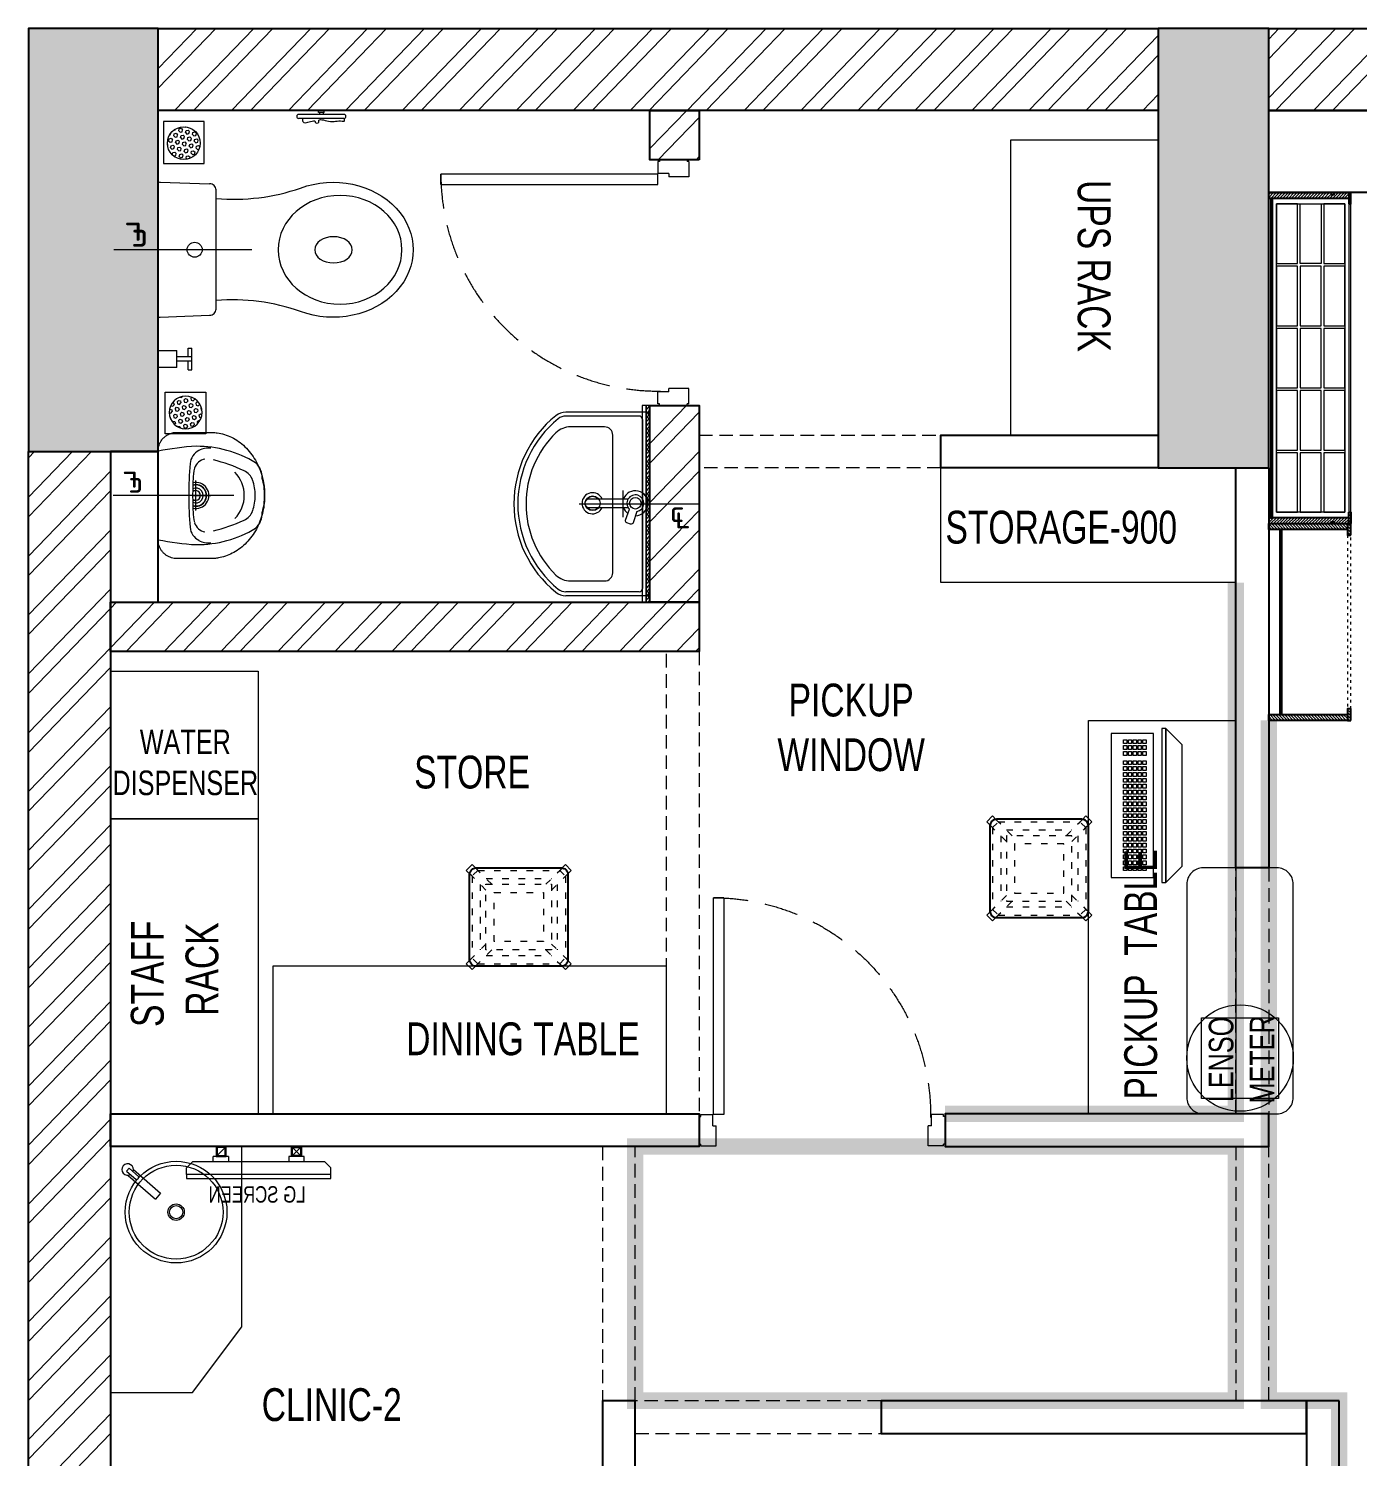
# Model space of a CAD drawing. Header units: feet. Extents: x 9180624 to 9191001, y -6881561 to -6874551.
# Drawn here: x 9180624 to 9184677, y -6878906 to -6874551 of the extents above; entities that cross this region are included whole.
import ezdxf

# ---------------------------------------------------------------- set-up
doc = ezdxf.new("R2010")
doc.units = ezdxf.units.FT
doc.header["$LTSCALE"] = 33
doc.header["$MEASUREMENT"] = 0
for name, pattern in [('a_p6_plan_L18$0$HIDDEN', [0.375, 0.25, -0.125]), ('ACAD_ISO03W100', [30, 12, -18]), ('CENTER', [2, 1.25, -0.25, 0.25, -0.25]), ('DOT2', [0.125, 0, -0.125]), ('HIDDEN', [9.525, 6.35, -3.175]), ('HIDDEN2', [4.7625, 3.175, -1.5875])]:
    doc.linetypes.add(name, pattern=pattern)
for name, color, linetype in [('A-WALL', 1, 'Continuous'), ('column', 10, 'Continuous'), ('LAMINATE FINISH', 80, 'Continuous')]:
    doc.layers.add(name, color=color, linetype=linetype)
for name, color, linetype, lineweight in [('A-WALL HATCH', 251, 'Continuous', 5), ('centerline-toilets', 2, 'CENTER', 13), ('column hatch', 5, 'Continuous', 0), ('Door', 2, 'Continuous', 13), ('ele', 252, 'Continuous', 13), ('Fhitting', 152, 'Continuous', 30), ('Floor-Unit', 1, 'Continuous', 13), ('HIDDEN LINE', 177, 'Continuous', 0), ('LENS-CURTAIN', 5, 'a_p6_plan_L18$0$HIDDEN', 9), ('LENS-DOOR', 34, 'Continuous', 20), ('LENS-PARTITION', 21, 'Continuous', 25), ('LENS-TEXT', 31, 'Continuous', 5), ('LENS_DIMENSION', 193, 'Continuous', 0), ('LENS_TEXT', 31, 'Continuous', 5), ('LK-EQPMT', 3, 'Continuous', 18), ('LK-FF&E WALL', 1, 'Continuous', 9), ('LK-FLUTTED FINISH', 20, 'Continuous', 30), ('LK-FURNITURE', 13, 'Continuous', 9), ('LK-IT', 3, 'Continuous', 18), ('LK-TILES FINISH', 251, 'Continuous', 5), ('LN-ELEVATION-1', 81, 'Continuous', 25), ('LN-ELEVATION-2', 103, 'Continuous', 20), ('LN-ELEVATION-3', 125, 'Continuous', 18), ('LN-ELEVATION-4', 145, 'Continuous', 13), ('LN-ELEVATION-5', 167, 'Continuous', 5), ('LN-HATCH', 251, 'Continuous', 0), ('Mirror', 150, 'Continuous', 20), ('Panelling', 65, 'Continuous', 18), ('PARTITION', 22, 'Continuous', 30), ('Toilet', 5, 'Continuous', 9), ('TV', 92, 'Continuous', 18)]:
    doc.layers.add(name, color=color, linetype=linetype, lineweight=lineweight)
doc.styles.add('LK TXT', font='GILC____.TTF', dxfattribs={"height": 100})
doc.styles.get("Standard").update_dxf_attribs({"font": 'GILC____.TTF'})
pattern_1 = [(45, (7858558.917, 3503823.203), (-4.4901280605, 4.4901280605), [])]
pattern_2 = [(45, (3990327.2935, 1709214.6916), (-4.4901280605, 4.4901280605), [])]

# ---------------------------------------------------------------- blocks, each defined once
blk = doc.blocks.new('*U43')
at = {"layer": 'LENS-DOOR'}
for p, q in [((548121.7, 1779235.3), (548121.7, 1778573.8)), ((548121.7, 1779235.3), (548153, 1779235.3)), ((548153, 1778573.8), (548153, 1779235.3)), ((547447.3, 1778568.6), (547452.5, 1778568.6)), ((547447.3, 1778484.1), (547447.3, 1778568.6)), ((547452.5, 1778573.8), (547488.9, 1778573.8)), ((547452.5, 1778568.6), (547452.5, 1778573.8)), ((547488.9, 1778539.9), (547488.9, 1778573.8)), ((547488.9, 1778539.9), (547499.3, 1778539.9)), ((547499.3, 1778478.9), (547499.3, 1778539.9)), ((548121.7, 1778573.8), (548153, 1778573.8)), ((548145.2, 1778478.9), (548145.2, 1778539.9)), ((548155.6, 1778539.9), (548145.2, 1778539.9)), ((548192.1, 1778573.8), (548155.6, 1778573.8)), ((548155.6, 1778539.9), (548155.6, 1778573.8)), ((548192.1, 1778568.6), (548192.1, 1778573.8)), ((548197.3, 1778568.6), (548192.1, 1778568.6)), ((548197.3, 1778484.1), (548197.3, 1778568.6)), ((547447.3, 1778484.1), (547452.5, 1778484.1)), ((547452.5, 1778478.9), (547452.5, 1778484.1)), ((547452.5, 1778478.9), (547499.3, 1778478.9)), ((548192.1, 1778478.9), (548145.2, 1778478.9)), ((548192.1, 1778478.9), (548192.1, 1778484.1)), ((548197.3, 1778484.1), (548192.1, 1778484.1))]:
    blk.add_line(p, q, dxfattribs=at)
at = {"layer": 'LENS-DOOR', "color": 7, "linetype": 'HIDDEN2'}
blk.add_ellipse((548153, 1778573.8), major_axis=(-661.5, 0), ratio=1, start_param=-1.570791, end_param=0.051209, dxfattribs=at)
blk = doc.blocks.new('DLF-RSP-AR-CD-DWG-4DT-3113$0$X-TYPICAL TOILET UPPER FLOORS - 02$0$urinals')
at = {"layer": 'Toilet'}
for p, q in [((0, -15.6), (0, 8.3)), ((-46.1, -115), (46.1, -115)), ((0, -105.4), (0, -161.1))]:
    blk.add_line(p, q, dxfattribs=at)
blk.add_lwpolyline([(135, 0), (-135, 0, 0.036949), (-150, -116.2, 0.138094), (-99.8, -297.1, 0.221721), (-52, -317.9, 0.062656), (0, -325, 0.062656), (52, -317.9, 0.221721), (99.8, -297.1, 0.138094), (150, -116.2, 0.036949)], format="xyb", close=True, dxfattribs=at)
for centre, radius, start, end in [((-91, -152.7), 53.8, 148.4868, 188.6401), ((-94.3, -144.9), 47.1, 93.3708, 154.4824), ((-71.4, -149.9), 40.2, 106.7016, 169.725), ((3.2, -1238.2), 1144.7, 90.1625, 95.0265), ((-50.5, -225.3), 118.5, 89.5454, 105.8857), ((-0.1, -996.2), 890.8, 89.9918, 93.182), ((0, -115), 40, 167.428, 12.572), ((0, -115), 33, 164.1814, 15.8186), ((0, -115), 32, 163.6049, 16.3951), ((0, -115), 22.6, 155.6653, 24.3347), ((0, -115), 14.7, 139.9109, 40.0891), ((-3.2, -1238.2), 1144.7, 84.9735, 89.8375), ((0.1, -996.2), 890.8, 86.818, 90.0082), ((50.5, -225.3), 118.5, 74.1143, 90.4546), ((71.4, -149.9), 40.2, 10.275, 73.2984), ((94.3, -144.9), 47.1, 25.5176, 86.6292), ((91, -152.7), 53.8, 351.3599, 31.5132), ((413.9, -38.4), 538.2, 193.994, 204.5632), ((-413.9, -38.4), 538.2, 335.4368, 346.006), ((-1.6, -165.3), 97.6, 225, 270.9552), ((1.6, -165.3), 97.6, 269.0448, 315), ((-30.1, -241.3), 50, 204.5632, 250.4606), ((-1.5, -160.9), 135.4, 250.4606, 270.6492), ((1.5, -160.9), 135.4, 269.3508, 289.5394), ((30.1, -241.3), 50, 289.5394, 335.4368)]:
    blk.add_arc(centre, radius, start, end, dxfattribs=at)
blk.add_open_spline([(135, 0), (105.3, 0), (75.7, 0), (-13.3, 0), (-72.7, 0), (-132.7, 0), (-133.4, 0), (-134.3, 0), (-134.5, 0), (-134.7, 0), (-134.9, 0), (-135, 0), (-135, 0), (-135, 0), (-135, 0), (-135, 0), (-135, 0), (-135.1, 0), (-135.1, 0), (-135.2, 0), (-135.2, 0), (-135.3, 0), (-135.4, 0), (-135.7, 0), (-135.8, 0), (-136.4, 0), (-136.7, 0), (-137.7, -0.1), (-138.4, -0.1), (-140.5, -0.2), (-141.9, -0.4), (-146.2, -1), (-149, -1.7), (-154.8, -3.4), (-157.6, -4.5), (-163.1, -7.3), (-165.8, -8.9), (-171, -12.5), (-173.4, -14.6), (-177.9, -19.1), (-180, -21.5), (-183.6, -26.7), (-185.2, -29.4), (-188, -34.9), (-189.1, -37.8), (-190.8, -43.5), (-191.5, -46.3), (-192, -49.8), (-192.1, -50.5), (-192.3, -52.5), (-192.4, -53.8), (-192.5, -55.7), (-192.5, -56.2), (-192.5, -56.9), (-192.5, -57), (-192.5, -57.2), (-192.5, -57.3), (-192.5, -57.4), (-192.5, -57.4), (-192.5, -57.5), (-192.5, -57.5), (-192.5, -57.5), (-192.5, -57.6), (-192.5, -57.7), (-192.5, -57.8), (-192.5, -57.9), (-192.5, -58.1), (-192.5, -58.4), (-192.5, -58.6), (-192.5, -59.3), (-192.5, -59.7), (-192.5, -61), (-192.5, -61.9), (-192.5, -64.6), (-192.5, -66.4), (-192.5, -71.7), (-192.5, -75.2), (-192.5, -85.8), (-192.5, -92.9), (-192.5, -114.2), (-192.5, -128.4), (-192.5, -146.1), (-192.5, -144.6), (-192.5, -149.2), (-192.5, -150.3), (-192.5, -153.7), (-192.5, -156), (-192.5, -158.5), (-192.5, -158.8), (-192.5, -159.2), (-192.5, -159.4), (-192.5, -159.7), (-192.5, -159.8), (-192.5, -159.9), (-192.5, -160), (-192.5, -160), (-192.5, -160), (-192.5, -160.1), (-192.5, -160.1), (-192.5, -160.2), (-192.5, -160.3), (-192.5, -160.5), (-192.5, -160.6), (-192.5, -161), (-192.5, -161.2), (-192.5, -161.9), (-192.5, -162.4), (-192.4, -163.9), (-192.4, -164.9), (-192.3, -167.8), (-192.2, -169.8), (-191.7, -175.8), (-191.2, -179.9), (-189.3, -190.9), (-187.5, -198), (-182.8, -212.2), (-179.9, -219.2), (-172.8, -233.1), (-168.7, -239.9), (-159.3, -253), (-154, -259.4), (-142.4, -271.4), (-136, -277), (-122.6, -287.5), (-115.4, -292.3), (-100.5, -300.9), (-92.8, -304.8), (-76.9, -311.5), (-68.8, -314.3), (-52.5, -318.9), (-44.4, -320.7), (-28.1, -323.4), (-20, -324.2), (-9.4, -324.8), (-6.7, -324.9), (-2.5, -325), (-1, -325), (2, -325), (3.6, -325), (8.2, -324.9), (11.3, -324.7), (20.7, -324.1), (27, -323.5), (41.8, -321.2), (50.2, -319.5), (67, -314.9), (75.4, -312), (91.8, -305.3), (99.8, -301.4), (115.1, -292.5), (122.5, -287.5), (136.4, -276.8), (142.9, -270.9), (154.7, -258.5), (160.1, -252), (169.7, -238.4), (173.8, -231.3), (180.9, -217), (183.8, -209.7), (188.3, -195.1), (189.9, -187.8), (191.2, -179.3), (191.4, -178), (191.8, -174.1), (192.1, -171.5), (192.3, -167.9), (192.3, -166.9), (192.5, -164), (192.5, -162), (192.5, -160), (192.5, -159.9), (192.5, -159.8), (192.5, -159.7), (192.5, -159.5), (192.5, -159.4), (192.5, -159), (192.5, -158.8), (192.5, -158), (192.5, -157.5), (192.5, -155.9), (192.5, -154.9), (192.5, -151.8), (192.5, -149.7), (192.5, -143.5), (192.5, -144.3), (192.5, -131.9), (192.5, -123.6), (192.5, -98.8), (192.5, -82.2), (192.5, -64.8), (192.5, -64), (192.5, -61.5), (192.5, -59.9), (192.5, -58), (192.5, -57.8), (192.5, -57.5), (192.5, -57.5), (192.5, -57.4), (192.5, -57.4), (192.5, -57.4), (192.5, -57.3), (192.5, -57.2), (192.5, -57.2), (192.5, -57), (192.5, -56.8), (192.5, -56.4), (192.5, -56.1), (192.5, -55.3), (192.4, -54.7), (192.3, -53), (192.2, -51.9), (191.8, -48.4), (191.4, -46), (190, -40.4), (188.9, -37.2), (186.1, -30.8), (184.3, -27.7), (180.2, -21.8), (177.9, -19.1), (172.8, -14), (170, -11.7), (164, -7.7), (160.9, -6.1), (154.5, -3.3), (151.3, -2.3), (144.8, -0.7), (141.6, -0.3), (137.3, 0), (136.1, 0), (135, 0)], degree=3, knots=[0, 0, 0, 0, 0.329607, 0.329607, 0.988822, 0.988822, 0.996691, 0.996691, 0.998638, 0.998638, 0.99992, 0.99992, 1.000227, 1.000227, 1.000534, 1.000534, 1.001148, 1.001148, 1.002375, 1.002375, 1.00483, 1.00483, 1.009739, 1.009739, 1.019558, 1.019558, 1.039196, 1.039196, 1.078472, 1.078472, 1.157024, 1.157024, 1.314128, 1.314128, 1.471232, 1.471232, 1.628335, 1.628335, 1.785439, 1.785439, 1.942543, 1.942543, 2.099647, 2.099647, 2.256751, 2.256751, 2.413855, 2.413855, 2.450944, 2.450944, 2.525122, 2.525122, 2.556641, 2.556641, 2.563699, 2.563699, 2.567479, 2.567479, 2.57001, 2.57001, 2.570783, 2.570783, 2.572328, 2.572328, 2.573873, 2.573873, 2.576964, 2.576964, 2.583145, 2.583145, 2.595507, 2.595507, 2.620232, 2.620232, 2.669681, 2.669681, 2.76858, 2.76858, 2.966376, 2.966376, 3.36197, 3.36197, 3.45996, 3.45996, 3.491387, 3.491387, 3.554241, 3.554241, 3.562213, 3.562213, 3.566829, 3.566829, 3.570018, 3.570018, 3.570684, 3.570684, 3.571294, 3.571294, 3.571904, 3.571904, 3.573124, 3.573124, 3.575564, 3.575564, 3.580444, 3.580444, 3.590203, 3.590203, 3.609723, 3.609723, 3.648762, 3.648762, 3.72684, 3.72684, 3.861362, 3.861362, 3.995884, 3.995884, 4.130406, 4.130406, 4.264928, 4.264928, 4.39945, 4.39945, 4.533972, 4.533972, 4.668494, 4.668494, 4.803016, 4.803016, 4.937539, 4.937539, 5.072061, 5.072061, 5.118026, 5.118026, 5.144558, 5.144558, 5.17109, 5.17109, 5.224154, 5.224154, 5.330281, 5.330281, 5.468863, 5.468863, 5.607445, 5.607445, 5.746027, 5.746027, 5.884609, 5.884609, 6.023191, 6.023191, 6.161773, 6.161773, 6.300355, 6.300355, 6.438937, 6.438937, 6.577519, 6.577519, 6.602876, 6.602876, 6.653589, 6.653589, 6.673028, 6.673028, 6.711906, 6.711906, 6.713712, 6.713712, 6.715518, 6.715518, 6.719129, 6.719129, 6.726351, 6.726351, 6.740796, 6.740796, 6.769686, 6.769686, 6.827466, 6.827466, 6.943027, 6.943027, 7.174147, 7.174147, 7.636387, 7.636387, 7.659394, 7.659394, 7.705407, 7.705407, 7.71212, 7.71212, 7.713128, 7.713128, 7.714137, 7.714137, 7.716153, 7.716153, 7.720185, 7.720185, 7.728249, 7.728249, 7.744378, 7.744378, 7.776636, 7.776636, 7.841152, 7.841152, 7.970184, 7.970184, 8.14844, 8.14844, 8.326696, 8.326696, 8.504953, 8.504953, 8.683209, 8.683209, 8.861465, 8.861465, 9.039722, 9.039722, 9.217978, 9.217978, 9.283185, 9.283185, 9.283185, 9.283185], dxfattribs=at)
blk = doc.blocks.new('jALI')
at = {"layer": 'Toilet', "ltscale": 5}
h = blk.add_hatch(dxfattribs=at)
h.set_pattern_fill('HEX', color=256, scale=50, angle=135, double=1)
h.set_pattern_definition([(135, (-344825.863, 460708.187), (-7.65465545, -7.65465545), [6.25, -12.5]), (255, (-344825.863, 460708.187), (10.4564538, -2.80179835), [6.25, -12.5]), (195, (-344830.282, 460712.606), (2.80179835, -10.4564538), [6.25, -12.5])])
edge = h.paths.add_edge_path()
edge.add_arc((-393187.5, 163647.6), 50, -90, 270)
blk.add_lwpolyline([(-393249.5, 163581.9), (-393125.5, 163581.9), (-393125.5, 163709.4), (-393249.5, 163709.4)], close=True, dxfattribs=at)
blk.add_circle((-393187.5, 163647.6), 50, dxfattribs=at)
blk = doc.blocks.new('Urinal')
at = {"layer": 'centerline-toilets', "linetype": 'HIDDEN', "ltscale": 10}
blk.add_line((0, 230.9), (0, -137), dxfattribs=at)
at = {"layer": 'Fhitting', "lineweight": 0, "ltscale": 0.5, "rotation": 180}
blk.add_blockref('DLF-RSP-AR-CD-DWG-4DT-3113$0$X-TYPICAL TOILET UPPER FLOORS - 02$0$urinals', (0, 0), dxfattribs=at)
at = {"layer": 'Fhitting', "lineweight": 0, "ltscale": 0.5, "xscale": -1, "rotation": 90}
blk.add_blockref('jALI', (163394.4, -393103.5), dxfattribs=at)
at = {"layer": 'centerline-toilets', "linetype": 'DOT2', "insert": (-31.4, -69), "char_height": 75, "width": 495.827, "attachment_point": 5, "rotation": 270}
blk.add_mtext('{\\fISOCPEUR|b0|i0|c0|p34;℄}', dxfattribs=at)
blk = doc.blocks.new('WC')
at = {"layer": 'centerline-toilets', "linetype": 'HIDDEN', "ltscale": 10}
blk.add_line((0, 286.3), (0, -134.7), dxfattribs=at)
at = {"layer": 'Toilet'}
for p, q in [((-412.8, 566.9), (-412.8, 428.9)), ((-400.8, 566.9), (-400.8, 428.9)), ((-418.8, 506.9), (-424.8, 506.9)), ((-424.8, 506.9), (-424.8, 488.9)), ((-418.8, 488.9), (-424.8, 488.9)), ((-418.8, 506.9), (-418.8, 488.9)), ((-418.8, 503.9), (-412.8, 503.9)), ((-418.8, 491.9), (-412.8, 491.9)), ((180.6, 176.8), (-182.6, 176.8)), ((-205.8, 5.9), (-201.7, 157.2)), ((205.8, 5.9), (199.8, 157.2)), ((-200.1, 0), (200.1, 0))]:
    blk.add_line(p, q, dxfattribs=at)
at = {"layer": 'Toilet', "ltscale": 100}
for p, q in [((366.1, 103), (300.3, 103)), ((300.3, 91.5), (300.3, 103)), ((326.3, 91.5), (300.3, 91.5)), ((326.3, 103), (326.3, 57.2)), ((340.1, 103), (340.1, 57.2)), ((366.1, 91.5), (340.1, 91.5)), ((366.1, 91.5), (366.1, 103)), ((307.2, 0), (307.2, 57.2)), ((359.2, 57.2), (307.2, 57.2)), ((359.2, 57.2), (359.2, 0)), ((359.2, 0), (307.2, 0))]:
    blk.add_line(p, q, dxfattribs=at)
at = {"layer": 'Toilet'}
blk.add_circle((-0.3, 111.6), 22.9, dxfattribs=at)
for centre, radius, start, end in [((-406.8, 566.9), 6, 0, 180), ((-406.8, 428.9), 6, 180, 0), ((-776.4, 231.1), 622.3, 354.997, 19.0619), ((776, 226.4), 623.4, 160.5196, 184.5617), ((-182.4, 157.5), 19.3, 90.3509, 180.8981), ((180.5, 157.5), 19.3, 359.1019, 89.6491), ((-200.1, 5.7), 5.72, 177.9546, 270), ((200.1, 5.7), 5.72, 270, 2.0454)]:
    blk.add_arc(centre, radius, start, end, dxfattribs=at)
at = {"layer": 'Toilet', "extrusion": (0, 0, -1)}
for centre, major_axis, ratio, start_param, end_param in [((0, 533.5), (0, -244.6), 0.842028, 7.436326, 11.41323), ((0, 535.1), (0, -57.2), 0.7, 1.570796326794896, 7.853981633974482)]:
    blk.add_ellipse(centre, major_axis=major_axis, ratio=ratio, start_param=start_param, end_param=end_param, dxfattribs=at)
blk.add_ellipse((0, 555), major_axis=(0, -188.8), ratio=0.878788, dxfattribs=at)
at = {"layer": 'Toilet'}
blk.add_open_spline([(-400.8, 441), (-397.1, 440.5), (-384.3, 439), (-389, 459.3), (-395.6, 479.8), (-385.6, 478), (-385.9, 491.3), (-402.7, 487.2), (-384.8, 532.1), (-395.5, 546.6), (-390.9, 570.2), (-397.2, 568.8), (-400.8, 568)], degree=3, knots=[0, 0, 0, 0, 9.744972, 33.823887, 47.583551, 49.497915, 60.560502, 63.822284, 93.508019, 135.756925, 141.904352, 150.301906, 150.301906, 150.301906, 150.301906], dxfattribs=at)
at = {"layer": 'Fhitting', "lineweight": 0, "ltscale": 0.5, "rotation": 270}
blk.add_blockref('jALI', (-163972.9, -393109.2), dxfattribs=at)
at = {"layer": 'centerline-toilets', "linetype": 'DOT2', "insert": (-35.9, -56.9), "char_height": 85.827, "width": 567.402, "attachment_point": 5, "rotation": 270}
blk.add_mtext('{\\fISOCPEUR|b0|i0|c0|p34;℄}', dxfattribs=at)
blk = doc.blocks.new('Wash Basin')
at = {"layer": 'PARTITION', "lineweight": 9}
h = blk.add_hatch(dxfattribs=at)
h.set_pattern_fill('ANSI38', color=256, scale=70, angle=990, style=0, double=1)
h.set_pattern_definition([(315, (-64.7135, -33.325), (6.18718, 6.18718), []), (45, (-64.7135, -33.325), (6.18718, 18.56155), [21.875, -13.125])])
h.paths.add_polyline_path([(300.1, -22), (-300.1, -22), (-300.1, -34), (300.1, -34)])
at = {"layer": 'centerline-toilets', "linetype": 'HIDDEN', "ltscale": 10}
blk.add_line((0, -238.1), (0, 129.8), dxfattribs=at)
at = {"layer": 'Mirror', "ltscale": 0.5}
blk.add_lwpolyline([(-300.1, -34), (-300.1, -46), (300.1, -46), (300.1, -34)], close=True, dxfattribs=at)
at = {"layer": 'Panelling', "lineweight": 9}
blk.add_lwpolyline([(-300.1, -22), (-300.1, -34), (300.1, -34), (300.1, -22)], close=True, dxfattribs=at)
at = {"layer": 'Toilet', "ltscale": 100}
for p, q in [((-280, -32), (-280, -278.3)), ((-270, -22), (270, -22)), ((280, -32), (280, -278.3)), ((-268, -55), (-268, -278.3)), ((-258, -45), (258, -45)), ((268, -55), (268, -278.3)), ((-14.8, -88.6), (-14.6, -207.9)), ((11, -207.9), (10.8, -88.6))]:
    blk.add_line(p, q, dxfattribs=at)
blk.add_lwpolyline([(23.1, -61.6), (57.7, -73.5, -0.414214), (61.4, -81.2), (57.5, -92.5, -0.414214), (49.9, -96.2), (16.1, -84.6)], format="xyb", dxfattribs=at)
blk.add_lwpolyline([(40.7, -103.2), (-41.1, -103.2)], dxfattribs=at)
blk.add_lwpolyline([(-235, -264, 0.191896), (-217.2, -308.7, 0.420236), (217.2, -308.7, 0.191896), (235, -264), (235, -160.5, 0.414214), (210, -135.5), (-210, -135.5, 0.414214), (-235, -160.5)], format="xyb", close=True, dxfattribs=at)
for centre, radius in [((-2, -66.5), 17.5), ((-2, -196.8), 22.5)]:
    blk.add_circle(centre, radius, dxfattribs=at)
for centre, radius, start, end in [((-270, -32), 10, 90, 180), ((270, -32), 10, 0, 90), ((-258, -55), 10, 90, 180), ((258, -55), 10, 0, 90), ((-2, -197.1), 32.1, 113.0898, 66.246), ((-2, -196.8), 20.5, 128.0403, 237.2899), ((-2, -196.8), 20.5, 304.4733, 50.7332), ((-230, -278.3), 50, 180, 218.4461), ((-230, -278.3), 38, 180, 218.4461), ((0, -89.3), 335.7, 219.313, 320.687), ((230, -278.3), 38, 321.5539, 0), ((230, -278.3), 50, 321.5539, 0), ((0, -89.3), 347.7, 219.2826, 320.7174)]:
    blk.add_arc(centre, radius, start, end, dxfattribs=at)
for centre, major_axis, start_param, end_param in [((-2, -66.5), (0, 38.3), 4.720493, 9.081982), ((-2, -66.5), (-0.2, -25.6), 1.769108, 7.074098), ((-2, -66.5), (0, 38.3), 3.484555, 4.083576), ((-1.8, -207.9), (-9.04, 9.04), 0.785398, 3.926991)]:
    blk.add_ellipse(centre, major_axis=major_axis, ratio=1, start_param=start_param, end_param=end_param, dxfattribs=at)
at = {"layer": 'centerline-toilets', "linetype": 'DOT2', "insert": (33.3, 61.8), "char_height": 75, "width": 495.827, "attachment_point": 5, "rotation": 90}
blk.add_mtext('{\\fISOCPEUR|b0|i0|c0|p34;℄}', dxfattribs=at)
blk = doc.blocks.new('A$Ca0c27ec0')
at = {"layer": 'A-WALL HATCH'}
h = blk.add_hatch(dxfattribs=at)
h.set_pattern_fill('ANSI32', color=256, scale=333, angle=0.9716)
h.set_pattern_definition([(45.971575, (-3778565.94, 5463850.48), (-89.7845112, 86.7900177), []), (45.971575, (-3778507.08, 5463851.48), (-89.7845112, 86.7900177), [])])
h.paths.add_polyline_path([(-10127, 1249.6), (-10377, 1249.6), (-10377, 5719.6), (-10127, 5719.6)])
h.paths.add_polyline_path([(-10127, 5259.6), (-8332, 5259.6), (-8332, 5109.6), (-10127, 5109.6)])
h.paths.add_polyline_path([(-8332, 5259.6), (-8482, 5259.6), (-8482, 5859.6), (-8332, 5859.6)])
h.paths.add_polyline_path([(-9982, 7009.6), (-6932, 7009.6), (-6932, 6759.6), (-9982, 6759.6)])
h.paths.add_polyline_path([(-4327.4, 7009.6), (-5609.7, 7009.6), (-5609.7, 6759.6), (-4327.4, 6759.6)])
h.paths.add_polyline_path([(-4327.4, 7009.6), (0, 7009.6), (0, 1179.6), (-250, 1179.6), (-250, 6759.6), (-4327.4, 6759.6)])
h.paths.add_polyline_path([(-6595, 7009.6), (-5609.7, 7009.6), (-5609.7, 6759.6), (-6595, 6759.6)])
h = blk.add_hatch(dxfattribs=at)
h.set_pattern_fill('ANSI32', color=256, scale=333, angle=0.9716)
h.paths.add_polyline_path([(-8332, 6609.6), (-8482, 6609.6), (-8482, 6759.6), (-8332, 6759.6)])
at = {"layer": 'column hatch'}
h = blk.add_hatch(color=251, dxfattribs=at)
h.dxf.hatch_style = 1
h.paths.add_polyline_path([(-6932, 5669.6), (-6595, 5669.6), (-6595, 7009.6), (-6932, 7009.6)])
h.paths.add_polyline_path([(-9982, 7009.6), (-10377, 7009.6), (-10377, 5719.6), (-9982, 5719.6)])
h.paths.add_polyline_path([(-9487, 1249.6), (-10377, 1249.6), (-10377, 894.6), (-9487, 894.6)])
h.paths.add_polyline_path([(-7242, 1224.6), (-6380, 1224.6), (-6380, 894.6), (-6695, 894.6), (-6695, 834.6), (-6955, 834.6), (-6955, 894.6), (-7242, 894.6)])
h.paths.add_polyline_path([(-3860, 1224.6), (-3180, 1224.6), (-3180, 894.6), (-3495, 894.6), (-3495, 819.6), (-3555, 819.6), (-3555, 894.6), (-3860, 894.6)])
h.paths.add_polyline_path([(-572, 1179.6), (0, 1179.6), (0, 839.6), (-572, 839.6)])
at = {"layer": 'A-WALL'}
for points in [[(-9982, 7009.6), (-6932, 7009.6), (-6932, 6759.6), (-9982, 6759.6)], [(-6595, 7009.6), (-5609.7, 7009.6), (-5609.7, 6759.6), (-6595, 6759.6)], [(-8332, 6609.6), (-8482, 6609.6), (-8482, 6759.6), (-8332, 6759.6)], [(-8332, 5259.6), (-8482, 5259.6), (-8482, 5859.6), (-8332, 5859.6)], [(-10127, 1249.6), (-10377, 1249.6), (-10377, 5719.6), (-10127, 5719.6)], [(-9982, 5719.6), (-10127, 5719.6), (-10127, 5259.6), (-9982, 5259.6)], [(-10127, 5259.6), (-8332, 5259.6), (-8332, 5109.6), (-10127, 5109.6)]]:
    blk.add_lwpolyline(points, close=True, dxfattribs=at)
at = {"layer": 'column'}
for points in [[(-9982, 7009.6), (-10377, 7009.6), (-10377, 5719.6), (-9982, 5719.6)], [(-6932, 5669.6), (-6595, 5669.6), (-6595, 7009.6), (-6932, 7009.6)]]:
    blk.add_lwpolyline(points, close=True, dxfattribs=at)
at = {"layer": 'Door', "rotation": 90}
blk.add_blockref('*U43', (1770115.7, -541587.6), dxfattribs=at)
at = {"layer": 'ele', "color": 0, "lineweight": -2, "rotation": 269.9999999999999}
for name, p in [('WC', (-9982, 6334.8)), ('Urinal', (-9982, 5585.5)), ('Wash Basin', (-8460, 5559.7))]:
    blk.add_blockref(name, p, dxfattribs=at)
blk = doc.blocks.new('VC HD 1010')
at = {"layer": 'LN-HATCH', "ltscale": 0.5}
h = blk.add_hatch(dxfattribs=at)
h.set_pattern_fill('ANSI31', color=256, scale=2)
h.set_pattern_definition([(45, (3761554.586, 1795022.936), (-4.490128061, 4.490128061), [])])
h.paths.add_polyline_path([(-505.2, 24), (-505.2, -166), (-499.2, -166), (-499.2, -176), (-505.2, -176), (-505.2, -220), (-487.2, -220), (-487.2, 24)])
h = blk.add_hatch(dxfattribs=at)
h.set_pattern_fill('ANSI31', color=256, scale=2)
h.set_pattern_definition(pattern_1)
h.paths.add_polyline_path([(504.8, 24), (504.8, -166), (498.8, -166), (498.8, -176), (504.8, -176), (504.8, -220), (486.8, -220), (486.8, 24)])
h = blk.add_hatch(dxfattribs=at)
h.set_pattern_fill('ANSI31', color=256, scale=2)
h.set_pattern_definition([(45, (7858741.917, 3503823.203), (-4.4901280605, 4.4901280605), [])])
h.paths.add_polyline_path([(-470.2, -220), (-470.2, -226), (-505.2, -226), (-505.2, -220)])
h = blk.add_hatch(dxfattribs=at)
h.set_pattern_fill('ANSI31', color=256, scale=2)
h.set_pattern_definition(pattern_1)
h.paths.add_polyline_path([(476.8, -220), (476.8, -226), (511.8, -226), (511.8, -220)])
at = {"layer": 'LN-ELEVATION-1', "ltscale": 0.5}
for points in [[(-505.2, 24), (-505.2, -166), (-499.2, -166), (-499.2, -176), (-505.2, -176), (-505.2, -220), (-487.2, -220), (-487.2, 24)], [(486.8, 12), (-487.2, 12), (-487.2, 18), (486.8, 18)], [(504.8, 24), (504.8, -166), (498.8, -166), (498.8, -176), (504.8, -176), (504.8, -220), (486.8, -220), (486.8, 24)], [(-470.2, -220), (-470.2, -226), (-505.2, -226), (-505.2, -220)], [(469.8, -220), (469.8, -226), (504.8, -226), (504.8, -220)]]:
    blk.add_lwpolyline(points, close=True, dxfattribs=at)
at = {"layer": 'LN-ELEVATION-2', "ltscale": 0.5}
blk.add_lwpolyline([(470.2, 0), (-470.2, 0), (-470.2, -208), (470.2, -208)], close=True, dxfattribs=at)
at = {"layer": 'LN-ELEVATION-3', "ltscale": 0.5}
for p, q in [((-487.2, 24), (486.8, 24)), ((-470.2, -220), (469.8, -220)), ((469.8, -226), (-470.2, -226))]:
    blk.add_line(p, q, dxfattribs=at)
for points in [[(-470.2, 0), (-288.5, 0), (-288.5, -64), (-470.2, -64)], [(-280.5, 0), (-98.8, 0), (-98.8, -64), (-280.5, -64)], [(-90.8, 0), (90.8, 0), (90.8, -64), (-90.8, -64)], [(98.8, 0), (280.5, 0), (280.5, -64), (98.8, -64)], [(288.5, 0), (470.2, 0), (470.2, -64), (288.5, -64)], [(-470.2, -136), (-288.5, -136), (-288.5, -72), (-470.2, -72)], [(-280.5, -72), (-98.8, -72), (-98.8, -136), (-280.5, -136)], [(-90.8, -72), (90.8, -72), (90.8, -136), (-90.8, -136)], [(98.8, -72), (280.5, -72), (280.5, -136), (98.8, -136)], [(288.5, -72), (470.2, -72), (470.2, -136), (288.5, -136)], [(-470.2, -144), (-288.5, -144), (-288.5, -208), (-470.2, -208)], [(-280.5, -144), (-98.8, -144), (-98.8, -208), (-280.5, -208)], [(-90.8, -144), (90.8, -144), (90.8, -208), (-90.8, -208)], [(98.8, -144), (280.5, -144), (280.5, -208), (98.8, -208)], [(288.5, -144), (470.2, -144), (470.2, -208), (288.5, -208)]]:
    blk.add_lwpolyline(points, close=True, dxfattribs=at)
blk = doc.blocks.new('CLENS 600 TYPE 6')
at = {"layer": 'LN-ELEVATION-1', "ltscale": 0.5}
blk.add_lwpolyline([(130, -225), (-130, -225, -0.414214), (-150, -205), (-150, 55, -0.414214), (-130, 75), (130, 75, -0.414214), (150, 55), (150, -205, -0.414214)], format="xyb", close=True, dxfattribs=at)
at = {"layer": 'LN-ELEVATION-3', "linetype": 'ACAD_ISO03W100', "ltscale": 0.05}
for p, q in [((-100, 7.3), (-142.4, 49.7)), ((-142.4, -199.7), (-142.4, 49.7)), ((-82.3, 25), (-124.7, 67.4)), ((124.7, 67.4), (-124.7, 67.4)), ((82.3, 25), (124.7, 67.4)), ((100, 7.3), (142.4, 49.7)), ((142.4, -199.7), (142.4, 49.7)), ((-117.4, -174.7), (-117.4, 24.7)), ((99.7, 42.4), (-99.7, 42.4)), ((117.4, -174.7), (117.4, 24.7)), ((-100, -157.3), (-142.4, -199.7)), ((100, -157.3), (142.4, -199.7)), ((-82.3, -175), (-124.7, -217.4)), ((124.7, -217.4), (-124.7, -217.4)), ((99.7, -192.4), (-99.7, -192.4)), ((82.3, -175), (124.7, -217.4))]:
    blk.add_line(p, q, dxfattribs=at)
for points in [[(-132.2, 74.9), (-124.7, 67.4), (-142.4, 49.7), (-149.9, 57.2)], [(132.2, 74.9), (124.7, 67.4), (142.4, 49.7), (149.9, 57.2)], [(-132.2, -224.9), (-124.7, -217.4), (-142.4, -199.7), (-149.9, -207.2)], [(132.2, -224.9), (124.7, -217.4), (142.4, -199.7), (149.9, -207.2)]]:
    blk.add_lwpolyline(points, dxfattribs=at)
for points in [[(100, -175), (-100, -175), (-100, 25), (100, 25)], [(75, -150), (-75, -150), (-75, 0), (75, 0)]]:
    blk.add_lwpolyline(points, close=True, dxfattribs=at)
at = {"layer": 'LN-ELEVATION-5', "ltscale": 0.5}
for points in [[(-149.9, 57.2), (-160.1, 67.4), (-142.4, 85.1), (-132.2, 74.9)], [(149.9, 57.2), (160.1, 67.4), (142.4, 85.1), (132.2, 74.9)], [(-149.9, -207.2), (-160.1, -217.4), (-142.4, -235.1), (-132.2, -224.9)], [(149.9, -207.2), (160.1, -217.4), (142.4, -235.1), (132.2, -224.9)]]:
    blk.add_lwpolyline(points, dxfattribs=at)
blk = doc.blocks.new('*U22')
at = {"layer": 'LK-EQPMT', "ltscale": 12}
blk.add_lwpolyline([(6, 4.9), (-6, 4.9), (-6, -4.9), (6, -4.9)], close=True, dxfattribs=at)
blk = doc.blocks.new('*U23')
at = {"color": 0, "linetype": 'ByBlock', "lineweight": -2}
for p in [(0, 0), (18, 0), (35.9, 0), (53.9, 0), (71.8, 0), (89.8, 0), (107.8, 0), (125.7, 0), (143.7, 0), (161.6, 0), (179.6, 0), (197.6, 0), (215.5, 0), (233.5, 0), (251.4, 0), (269.4, 0), (287.4, 0), (305.3, 0), (323.3, 0), (0, -14.7), (0, -29.5), (0, -44.2), (18, -14.7), (18, -29.5), (18, -44.2), (35.9, -14.7), (35.9, -29.5), (35.9, -44.2), (53.9, -14.7), (53.9, -29.5), (53.9, -44.2), (71.8, -14.7), (71.8, -29.5), (71.8, -44.2), (89.8, -14.7), (89.8, -29.5), (89.8, -44.2), (107.8, -14.7), (107.8, -29.5), (107.8, -44.2), (125.7, -14.7), (125.7, -29.5), (125.7, -44.2), (143.7, -14.7), (143.7, -29.5), (143.7, -44.2), (161.6, -14.7), (161.6, -29.5), (161.6, -44.2), (179.6, -14.7), (179.6, -29.5), (179.6, -44.2), (197.6, -14.7), (197.6, -29.5), (197.6, -44.2), (215.5, -14.7), (215.5, -29.5), (215.5, -44.2), (233.5, -14.7), (233.5, -29.5), (233.5, -44.2), (251.4, -14.7), (251.4, -29.5), (251.4, -44.2), (269.4, -14.7), (269.4, -29.5), (269.4, -44.2), (287.4, -14.7), (287.4, -29.5), (287.4, -44.2), (305.3, -14.7), (305.3, -29.5), (305.3, -44.2), (323.3, -14.7), (323.3, -29.5), (323.3, -44.2), (0, -59), (18, -59), (35.9, -59), (53.9, -59), (71.8, -59), (89.8, -59), (107.8, -59), (125.7, -59), (143.7, -59), (161.6, -59), (179.6, -59), (197.6, -59), (215.5, -59), (233.5, -59), (251.4, -59), (269.4, -59), (287.4, -59), (305.3, -59), (323.3, -59)]:
    blk.add_blockref('*U22', p, dxfattribs=at)
blk = doc.blocks.new('*U20')
at = {"layer": 'LK-EQPMT', "ltscale": 12}
blk.add_lwpolyline([(6, 4.9), (-6, 4.9), (-6, -4.9), (6, -4.9)], close=True, dxfattribs=at)
blk = doc.blocks.new('*U21')
at = {"color": 0, "linetype": 'ByBlock', "lineweight": -2}
for p in [(0, 0), (18, 0), (35.9, 0), (0, -14.7), (0, -29.5), (0, -44.2), (18, -14.7), (18, -29.5), (18, -44.2), (35.9, -14.7), (35.9, -29.5), (35.9, -44.2), (0, -59), (18, -59), (35.9, -59)]:
    blk.add_blockref('*U20', p, dxfattribs=at)
blk = doc.blocks.new('*U15')
at = {"ltscale": 12}
blk.add_lwpolyline([(8, 0), (8, 129.1), (448, 129.1), (448, 0)], close=True, dxfattribs=at)
for name, p in [('*U23', (35.2, 101.6)), ('*U21', (386.6, 101.6))]:
    blk.add_blockref(name, p)
blk = doc.blocks.new('Pickup table PC')
at = {"layer": 'LN-ELEVATION-2', "ltscale": 0.5}
for points in [[(470, 50), (0, 50), (0, 62), (470, 62)], [(420, 0), (50, 0), (0, 50), (470, 50)]]:
    blk.add_lwpolyline(points, close=True, dxfattribs=at)
blk = doc.blocks.new('Stool')
at = {"layer": 'LN-ELEVATION-1', "ltscale": 0.5}
blk.add_lwpolyline([(-130, 300), (130, 300, -0.414214), (150, 280), (150, 20, -0.414214), (130, 0), (-130, 0, -0.414214), (-150, 20), (-150, 280, -0.414214)], format="xyb", close=True, dxfattribs=at)
at = {"layer": 'LN-ELEVATION-3', "linetype": 'ACAD_ISO03W100', "ltscale": 0.05}
for p, q in [((-100, 232.3), (-142.4, 274.7)), ((-142.4, 274.7), (-142.4, 25.3)), ((-82.3, 250), (-124.7, 292.4)), ((-124.7, 292.4), (124.7, 292.4)), ((-99.7, 267.4), (99.7, 267.4)), ((82.3, 250), (124.7, 292.4)), ((100, 232.3), (142.4, 274.7)), ((142.4, 274.7), (142.4, 25.3)), ((-117.4, 249.7), (-117.4, 50.3)), ((117.4, 249.7), (117.4, 50.3)), ((-100, 67.7), (-142.4, 25.3)), ((-82.3, 50), (-124.7, 7.6)), ((82.3, 50), (124.7, 7.6)), ((100, 67.7), (142.4, 25.3)), ((-124.7, 7.6), (124.7, 7.6)), ((-99.7, 32.6), (99.7, 32.6))]:
    blk.add_line(p, q, dxfattribs=at)
for points in [[(-132.2, 299.9), (-124.7, 292.4), (-142.4, 274.7), (-149.9, 282.2)], [(132.2, 299.9), (124.7, 292.4), (142.4, 274.7), (149.9, 282.2)], [(-132.2, 0.1), (-124.7, 7.6), (-142.4, 25.3), (-149.9, 17.8)], [(132.2, 0.1), (124.7, 7.6), (142.4, 25.3), (149.9, 17.8)]]:
    blk.add_lwpolyline(points, dxfattribs=at)
for points in [[(-100, 250), (100, 250), (100, 50), (-100, 50)], [(-75, 225), (75, 225), (75, 75), (-75, 75)]]:
    blk.add_lwpolyline(points, close=True, dxfattribs=at)
at = {"layer": 'LN-ELEVATION-5', "ltscale": 0.5}
for points in [[(-149.9, 282.2), (-160.1, 292.4), (-142.4, 310.1), (-132.2, 299.9)], [(149.9, 282.2), (160.1, 292.4), (142.4, 310.1), (132.2, 299.9)], [(-149.9, 17.8), (-160.1, 7.6), (-142.4, -10.1), (-132.2, 0.1)], [(149.9, 17.8), (160.1, 7.6), (142.4, -10.1), (132.2, 0.1)]]:
    blk.add_lwpolyline(points, dxfattribs=at)
blk = doc.blocks.new('CLINIC SCREEN')
at = {"layer": 'TV', "ltscale": 12}
for p, q in [((-220, -19.4), (-200.6, 0)), ((200.6, 0), (-200.6, 0)), ((-138.5, 0), (-138.5, 15.5)), ((-138.5, 15.5), (-92, 15.5)), ((-92, 15.5), (-92, 0)), ((92, 15.5), (92, 0)), ((92, 15.5), (138.5, 15.5)), ((138.5, 0), (138.5, 15.5)), ((220, -19.4), (200.6, 0)), ((-220, -38.8), (-220, -19.4)), ((220, -38.8), (220, -19.4))]:
    blk.add_line(p, q, dxfattribs=at)
at = {"layer": 'TV'}
for p, q in [((-103.1, 42.9), (-127.4, 18.6)), ((-127.4, 42.9), (-103.1, 18.6)), ((102.7, 42.9), (127, 18.6))]:
    blk.add_line(p, q, dxfattribs=at)
for points in [[(-130.4, 15.5), (-100.1, 15.5), (-100.1, 45.9), (-130.4, 45.9)], [(130, 15.5), (99.7, 15.5), (99.7, 45.9), (130, 45.9)], [(-127.4, 18.6), (-103.1, 18.6), (-103.1, 42.9), (-127.4, 42.9)], [(127, 18.6), (102.7, 18.6), (102.7, 42.9), (127, 42.9)]]:
    blk.add_lwpolyline(points, close=True, dxfattribs=at)
at = {"layer": 'TV', "ltscale": 12}
blk.add_lwpolyline([(-220, -51.7), (-220, -38.8), (220, -38.8), (220, -51.7)], close=True, dxfattribs=at)
at = {"layer": 'Floor-Unit', "color": 0, "ltscale": 2, "insert": (5.2, -100.4), "char_height": 50, "attachment_point": 5}
blk.add_mtext_dynamic_manual_height_columns('LG SCREEN', width=466.48, gutter_width=12.5, heights=[0], dxfattribs=at)
blk = doc.blocks.new('CLENS 600')
at = {"layer": 'LN-HATCH', "ltscale": 0.5}
h = blk.add_hatch(dxfattribs=at)
h.set_pattern_fill('ANSI31', color=256, scale=2)
h.set_pattern_definition(pattern_2)
h.paths.add_polyline_path([(-600, 0), (-582, 0), (-582, -240), (-600, -240)])
h = blk.add_hatch(dxfattribs=at)
h.set_pattern_fill('ANSI31', color=256, scale=2)
h.set_pattern_definition([(45, (3975657.573, 1709214.6916), (-4.490128061, 4.490128061), [])])
h.paths.add_polyline_path([(-18, 0), (0, 0), (0, -240), (-18, -240)])
h = blk.add_hatch(dxfattribs=at)
h.set_pattern_fill('ANSI31', color=256, scale=2)
h.set_pattern_definition([(45, (3990252.2935, 1709214.6916), (-4.4901280605, 4.4901280605), [])])
h.paths.add_polyline_path([(-582, -40), (-18, -40), (-18, -34), (-582, -34)])
h = blk.add_hatch(dxfattribs=at)
h.set_pattern_fill('ANSI31', color=256, scale=2)
h.set_pattern_definition(pattern_2)
h.paths.add_polyline_path([(-600, -250), (-565, -250), (-565, -240), (-600, -240)])
h = blk.add_hatch(dxfattribs=at)
h.set_pattern_fill('ANSI31', color=256, scale=2)
h.set_pattern_definition([(45, (3990177.2935, 1709214.6916), (-4.4901280605, 4.4901280605), [])])
h.paths.add_polyline_path([(-35, -250), (0, -250), (0, -240), (-35, -240)])
at = {"layer": 'HIDDEN LINE', "linetype": 'ACAD_ISO03W100', "ltscale": 0.02}
for p, q in [((-35, -240), (-565, -240)), ((-565, -250), (-35, -250))]:
    blk.add_line(p, q, dxfattribs=at)
at = {"layer": 'LN-ELEVATION-1', "ltscale": 0.5}
for points in [[(-600, 0), (-582, 0), (-582, -240), (-600, -240)], [(-18, 0), (0, 0), (0, -240), (-18, -240)], [(-582, -40), (-18, -40), (-18, -34), (-582, -34)], [(-600, -250), (-565, -250), (-565, -240), (-600, -240)], [(-35, -250), (0, -250), (0, -240), (-35, -240)]]:
    blk.add_lwpolyline(points, close=True, dxfattribs=at)
at = {"layer": 'LN-ELEVATION-4'}
blk.add_line((-18, 0), (-582, 0), dxfattribs=at)
blk = doc.blocks.new('rtf')
at = {"color": 0, "linetype": 'ByBlock', "lineweight": -2}
for p, q in [((16412.5, -172798.8), (16452.4, -172798.8)), ((16412.5, -172810.8), (16412.5, -172798.8)), ((16425.3, -172793.1), (16535.3, -172793.1)), ((16535.3, -172793.1), (16535.3, -172817.1)), ((16412.5, -172810.8), (16452.4, -172810.8)), ((16425.3, -172817.1), (16535.3, -172817.1))]:
    blk.add_line(p, q, dxfattribs=at)
for centre, radius, start, end in [((16412.5, -172805.1), 17.5, 21.0506, 340.9422), ((16444.5, -172804.8), 9.89, 322.6562, 37.3438)]:
    blk.add_arc(centre, radius, start, end, dxfattribs=at)
blk = doc.blocks.new('dsg')
at = {"color": 0, "linetype": 'ByBlock', "lineweight": -2}
for radius in [155, 143, 25, 20]:
    blk.add_circle((11491.5, -171102.6), radius, dxfattribs=at)
blk.add_blockref('rtf', (-5117.5, 1702.9), dxfattribs=at)

msp = doc.modelspace()

# ---------------------------------------------------------------- linework, layer by layer
at = {"layer": 'LAMINATE FINISH', "color": 85, "linetype": 'ACAD_ISO03W100', "ltscale": 0.05, "const_width": 50}
msp.add_lwpolyline([(9183419, -6877961), (9182669, -6877961)], dxfattribs=at)
at = {"layer": 'LENS-CURTAIN', "ltscale": 5}
for points in [[(9182669, -6875791), (9183406, -6875791), (9183406, -6875891), (9182669, -6875891)], [(9182569, -6877861), (9182569, -6876451), (9182669, -6876451), (9182669, -6877861)], [(9184306, -6877861), (9184306, -6877111), (9184406, -6877111), (9184406, -6877861)], [(9182474, -6877961), (9182374, -6877961), (9182374, -6878736), (9182474, -6878736)], [(9184406, -6877961), (9184306, -6877961), (9184306, -6878736), (9184406, -6878736)], [(9183224, -6878736), (9182474, -6878736), (9182474, -6878836), (9183224, -6878836)]]:
    msp.add_lwpolyline(points, close=True, dxfattribs=at)
at = {"layer": 'LENS-PARTITION'}
for points in [[(9184901, -6875051), (9184406, -6875051), (9184406, -6874801), (9184901, -6874801)], [(9184069, -6875891), (9183406, -6875891), (9183406, -6875791), (9184069, -6875791)], [(9184406, -6875891), (9184406, -6877111), (9184306, -6877111), (9184306, -6875891)], [(9180874, -6877861), (9182669, -6877861), (9182669, -6877961), (9180874, -6877961)], [(9184406, -6877861), (9183419, -6877861), (9183419, -6877961), (9184406, -6877961)], [(9182474, -6878736), (9182374, -6878736), (9182374, -6880495), (9182474, -6880495)], [(9183224, -6878836), (9184521, -6878836), (9184521, -6878736), (9183224, -6878736)], [(9184621, -6878736), (9184521, -6878736), (9184521, -6880336), (9184621, -6880336)]]:
    msp.add_lwpolyline(points, close=True, dxfattribs=at)
at = {"layer": 'LK-EQPMT'}
msp.add_lwpolyline([(9184436, -6877813.9), (9184201, -6877813.9), (9184201, -6877567.9), (9184436, -6877567.9)], close=True, dxfattribs=at)
at = {"layer": 'LK-FF&E WALL'}
for points in [[(9184069, -6875791), (9184069, -6874891), (9183619, -6874891), (9183619, -6875791)], [(9183406, -6876241), (9183406, -6875891), (9184306, -6875891), (9184306, -6876241)], [(9180874, -6876511), (9181324, -6876511), (9181324, -6876961), (9180874, -6876961)], [(9184306, -6876661), (9184306, -6877861), (9183856, -6877861), (9183856, -6876661)], [(9180874, -6877861), (9180874, -6876961), (9181324, -6876961), (9181324, -6877861)], [(9181369, -6877861), (9182569, -6877861), (9182569, -6877411), (9181369, -6877411)]]:
    msp.add_lwpolyline(points, close=True, dxfattribs=at)
msp.add_lwpolyline([(9184431, -6877111), (9184206, -6877111, 0.414214), (9184156, -6877161), (9184156, -6877811, 0.414214), (9184206, -6877861), (9184431, -6877861, 0.414214), (9184481, -6877811), (9184481, -6877161, 0.414214)], format="xyb", close=True, dxfattribs=at)
msp.add_circle((9184318.5, -6877690.9), 162.5, dxfattribs=at)
at = {"layer": 'LK-FLUTTED FINISH', "linetype": 'ACAD_ISO03W100', "ltscale": 0.05, "const_width": 50}
msp.add_lwpolyline([(9184621, -6880336), (9184621, -6878736), (9184406, -6878736), (9184406, -6876661)], dxfattribs=at)
at = {"layer": 'LK-FURNITURE'}
msp.add_lwpolyline([(9181274, -6877961), (9180874, -6877961), (9180874, -6878711), (9181124, -6878711), (9181274, -6878511)], close=True, dxfattribs=at)
at = {"layer": 'LK-TILES FINISH', "color": 212, "linetype": 'ACAD_ISO03W100', "ltscale": 0.05, "const_width": 50}
for points in [[(9184306, -6876241), (9184306, -6877861), (9183419, -6877861)], [(9182669, -6877961), (9182474, -6877961), (9182474, -6878736), (9184306, -6878736), (9184306, -6877961), (9183419, -6877961)]]:
    msp.add_lwpolyline(points, dxfattribs=at)

# ---------------------------------------------------------------- block references
at = {"layer": 'Door', "xscale": -1}
msp.add_blockref('*U43', (9730866.3, -8656437.4), dxfattribs=at)
at = {"layer": 'LENS_DIMENSION'}
msp.add_blockref('A$Ca0c27ec0', (9191001, -6881560.6), dxfattribs=at)
at = {"layer": 'LK-FF&E WALL', "xscale": -1}
for name, p, rotation in [('VC HD 1010', (9184430, -6875556.2), 90), ('CLENS 600 TYPE 6', (9183781, -6877112.8), 270.0000000000001)]:
    msp.add_blockref(name, p, dxfattribs=dict(at, rotation=rotation))
at = {"layer": 'LK-FF&E WALL', "rotation": 90}
msp.add_blockref('CLENS 600', (9184406, -6876061), dxfattribs=at)
at = {"layer": 'LK-FF&E WALL'}
msp.add_blockref('Stool', (9182119, -6877411), dxfattribs=at)
at = {"layer": 'LK-IT', "xscale": -1, "rotation": 90}
msp.add_blockref('Pickup table PC', (9184141.9, -6876685.5), dxfattribs=at)
at = {"layer": 'LK-IT', "ltscale": 0.5, "xscale": -1, "rotation": 270.0000000000001}
msp.add_blockref('*U15', (9183925.7, -6877148.6), dxfattribs=at)
at = {"layer": 'LK-IT', "xscale": -1}
msp.add_blockref('CLINIC SCREEN', (9181326, -6878006.9), dxfattribs=at)
at = {"layer": 'LN-ELEVATION-3', "rotation": 318.8441725848134}
msp.add_blockref('dsg', (9285026, -6741771.3), dxfattribs=at)

# ---------------------------------------------------------------- texts
at = {"layer": 'LENS-TEXT', "color": 0, "linetype": 'Continuous', "ltscale": 3, "attachment_point": 5, "style": 'LK TXT'}
for s, width, gutter_width, insert, char_height, rotation in [('UPS RACK', 1099.487, 1, (9183872.8, -6875275.1), 100, 270), ('PICKUP  TABLE  ', 783.964, 1, (9184016.2, -6877435.9), 100, 90), ('STAFF\\P RACK', 1099.487, 1, (9181070.2, -6877433.8), 100, 90), ('LENSO\\PMETER', 353.056, 0.5, (9184323.3, -6877695.2), 75, 90)]:
    msp.add_mtext_dynamic_manual_height_columns(s, width=width, gutter_width=gutter_width, heights=[0], dxfattribs=dict(at, insert=insert, char_height=char_height, rotation=rotation))
for s, width, gutter_width, insert, char_height in [(' STORAGE-900', 1099.487, 1, (9183759.1, -6876072.5), 100), ('WATER \\PDISPENSER', 264.162, 0.75, (9181102, -6876789.6), 75), ('DINING TABLE', 783.964, 1, (9182131.6, -6877633), 100)]:
    msp.add_mtext_dynamic_manual_height_columns(s, width=width, gutter_width=gutter_width, heights=[0], dxfattribs=dict(at, insert=insert, char_height=char_height))
at = {"layer": 'LENS_TEXT', "linetype": 'Continuous', "ltscale": 3, "char_height": 100, "attachment_point": 5}
for s, width, insert in [('PICKUP WINDOW', 645.334, (9183132.6, -6876683.1)), ('STORE', 645.334, (9181976.6, -6876819.4)), ('CLINIC-2', 927.139, (9181548.6, -6878748.8))]:
    msp.add_mtext_dynamic_manual_height_columns(s, width=width, gutter_width=1, heights=[0], dxfattribs=dict(at, insert=insert))

doc.saveas('drawing.dxf')
